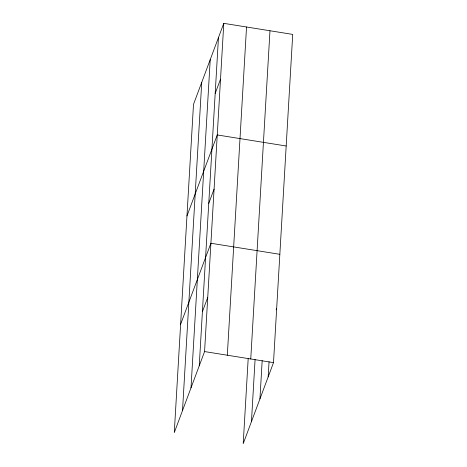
<?xml version="1.0" encoding="UTF-8"?>
<svg xmlns="http://www.w3.org/2000/svg" width="467" height="467" viewBox="0 0 467 467"><rect width="100%" height="100%" fill="white"/><g stroke="black" fill="none" stroke-linecap="round" stroke-linejoin="round"><path stroke-width="0.7" d="M182.515 410.563L201.732 82.344M191.003 387.867L210.22 59.648M199.24 365.836L218.457 37.617M223.786 23.35L193.496 104.375L174.279 432.594L204.569 351.569L223.786 23.35L292.721 34.406L273.504 362.626L243.214 443.65L248.199 358.446M227.318 355.218L246.535 26.998M250.756 358.977L269.973 30.758M251.45 421.619L255.081 359.52M259.932 398.923L262.174 360.652M268.169 376.892L269.056 361.727M215.188 93.412L220.523 79.145M186.963 215.97L217.254 134.945L286.189 146.002M208.749 203.367L214.084 189.1M180.618 324.285L210.915 243.26L279.844 254.311M202.409 311.682L207.745 297.415M276.166 309.825L276.674 308.471M204.569 351.569L273.504 362.626"/></g></svg>
